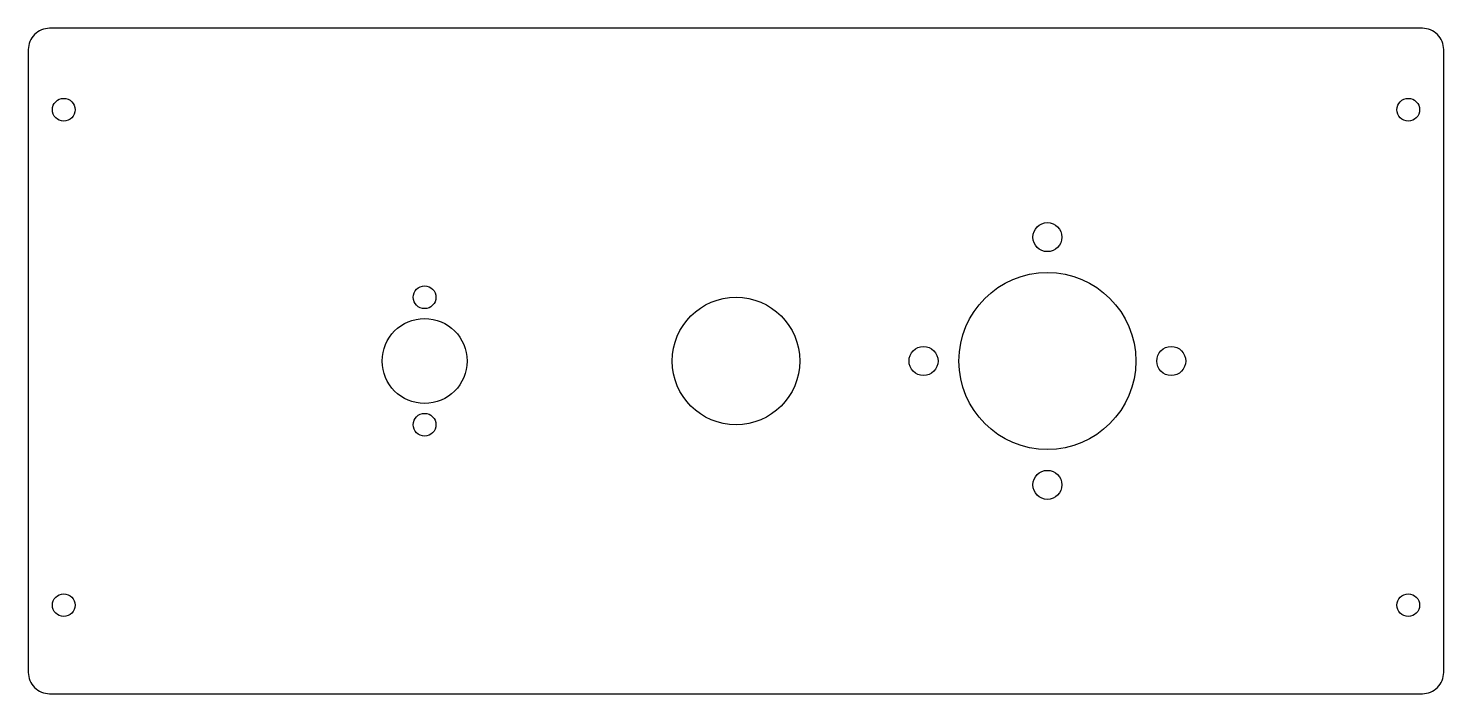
# Model space of a CAD drawing. Header units: millimetres. Extents: x -100 to 100, y -47 to 47.
import ezdxf

# ---------------------------------------------------------------- set-up
doc = ezdxf.new("R2010")
doc.units = ezdxf.units.MM

msp = doc.modelspace()

# ---------------------------------------------------------------- linework, layer by layer
msp.add_lwpolyline([(-97, 47, 0.414214), (-100, 44), (-100, -44, 0.414214), (-97, -47), (97, -47, 0.414214), (100, -44), (100, 44, 0.414214), (97, 47)], format="xyb", close=True)
for centre, radius in [((-95, 35.5), 1.6), ((95, 35.5), 1.6), ((44, 17.5), 2.05), ((44, 0), 12.5), ((-44, 9), 1.6), ((0, 0), 9), ((-44, 0), 6), ((26.5, 0), 2.05), ((61.5, 0), 2.05), ((-44, -9), 1.6), ((44, -17.5), 2.05), ((-95, -34.5), 1.6), ((95, -34.5), 1.6)]:
    msp.add_circle(centre, radius)

doc.saveas('drawing.dxf')
